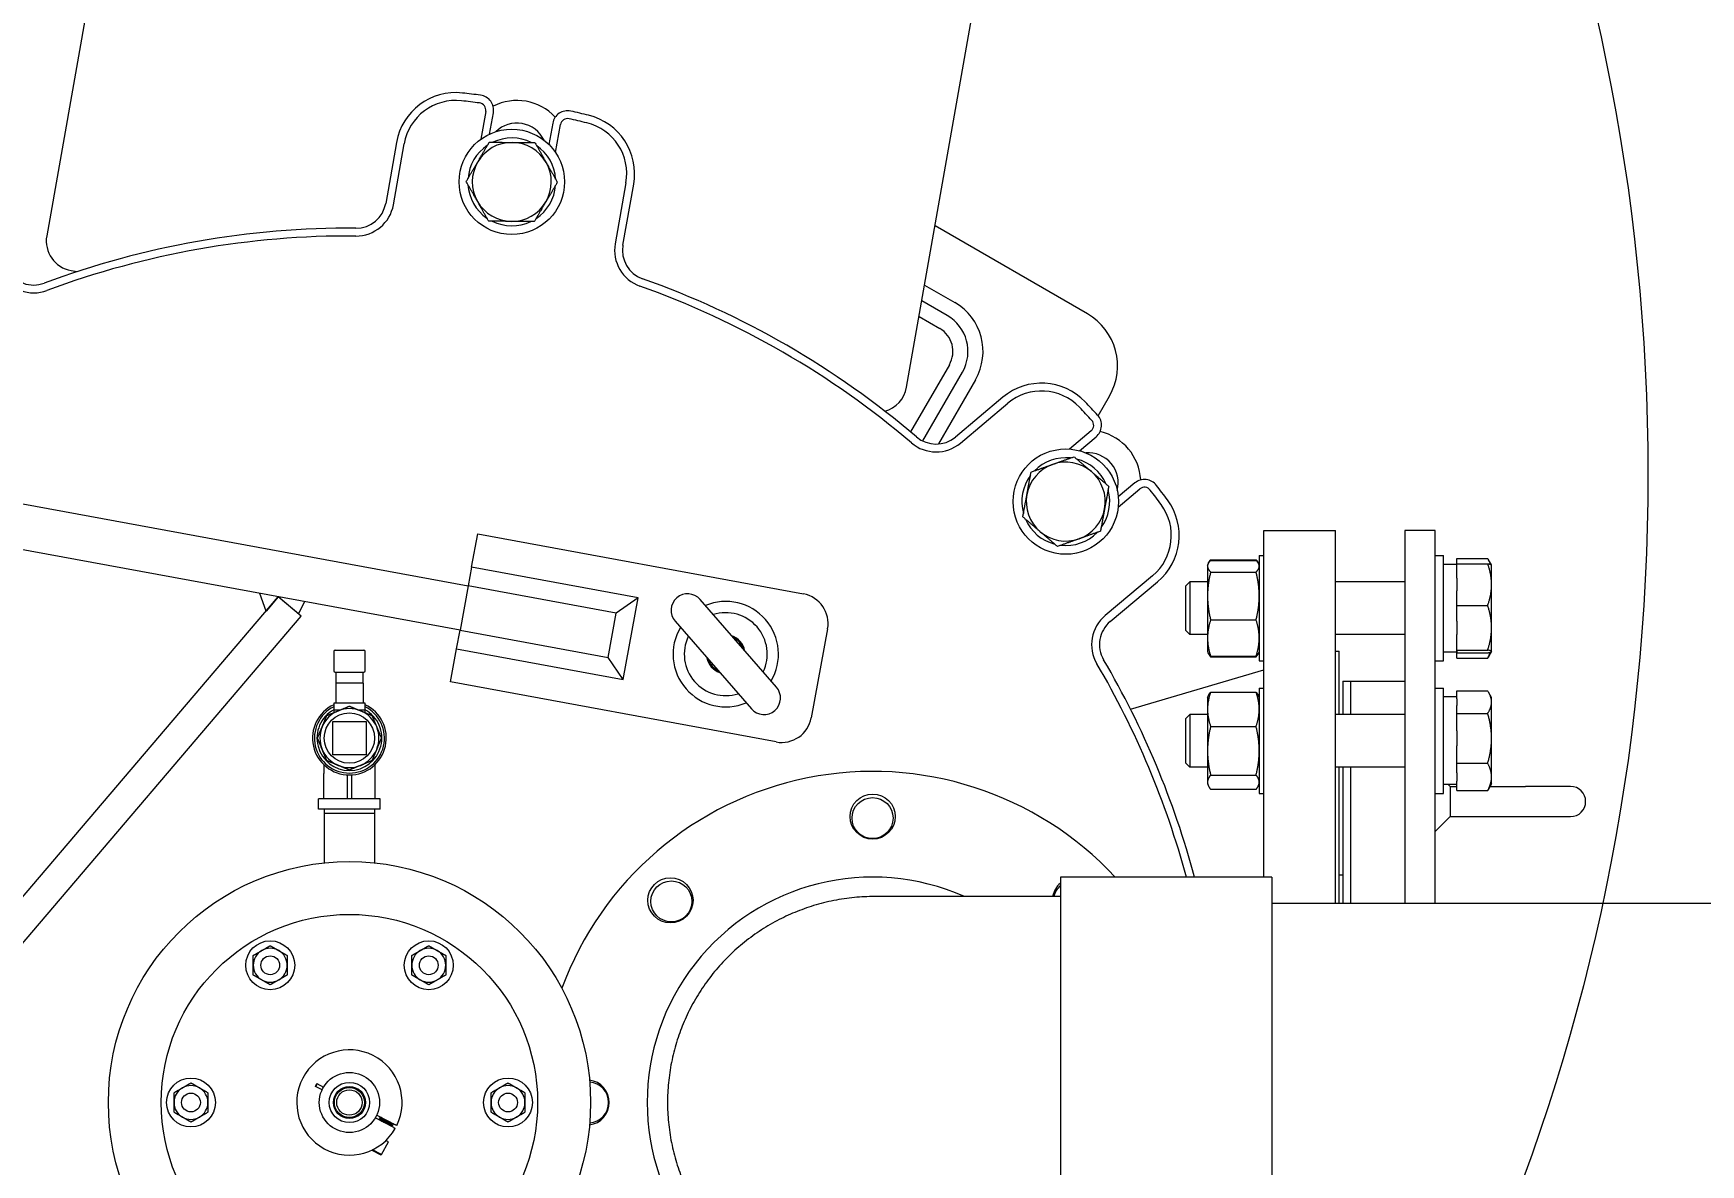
# Model space of a CAD drawing. Header units: inches. Extents: x 14 to 368, y 5 to 236.
# Drawn here: x 69.73 to 97.42, y 185.12 to 203.92 of the extents above; entities that cross this region are included whole.
import ezdxf

# ---------------------------------------------------------------- set-up
doc = ezdxf.new("R2010")
doc.units = ezdxf.units.IN
doc.header["$LTSCALE"] = 11
doc.header["$MEASUREMENT"] = 0
doc.layers.add('Dimension (ANSI)', color=7, linetype='Continuous', lineweight=25)
doc.layers.add('Visible', color=7, linetype='Continuous', lineweight=18)
doc.styles.add('MEMCOR Medium', font='arial.ttf')
doc.dimstyles.new('Default (ANSI)', dxfattribs={"dimscale": 11, "dimtxt": 0.15, "dimasz": 0.098425, "dimexe": 0.125, "dimexo": 0.0625, "dimgap": 0.031496, "dimtad": 0, "dimtih": 1, "dimtoh": 1, "dimdec": 4, "dimrnd": 1e-08, "dimzin": 3, "dimdsep": 46, "dimlunit": 5, "dimtxsty": 'MEMCOR Medium', "dimcen": 0.09, "dimdle": 0.393701, "dimclrd": 256, "dimclre": 256, "dimclrt": 256, "dimadec": 0, "dimazin": 1, "dimtfac": 0.8, "dimtofl": 0, "dimtmove": 0, "dimatfit": 3, "dimfxl": 1, "dimfrac": 1, "dimtolj": 1, "dimtzin": 4, "dimlwd": -1, "dimlwe": -1, "dimarcsym": 0})

# ---------------------------------------------------------------- blocks, each defined once
blk = doc.blocks.new('*D26')
at = {"layer": 'Defpoints', "color": 0, "transparency": 16777216}
for p in [(84.92, 222.192), (62.545, 196.593)]:
    blk.add_point(p, dxfattribs=at)
at = {"layer": 'Dimension (ANSI)', "transparency": 16777216}
for p, q in [((91.865, 230.138), (85.633, 223.008)), ((93.32, 230.138), (91.865, 230.138))]:
    blk.add_line(p, q, dxfattribs=at)
blk.add_solid([(85.497, 223.126), (85.769, 222.889), (84.92, 222.192)], dxfattribs=at)
at = {"layer": 'Dimension (ANSI)', "transparency": 16777216, "insert": (93.667, 233.799), "char_height": 1.65, "attachment_point": 1, "style": 'MEMCOR Medium'}
blk.add_mtext('\\A1; \\fArial|b0|i0;\\H1.6500;R34 in\\P[R863.6 mm]{\\P\\fArial|b0|i0;\\H1.6500;RADIAL CLEARANCE REQUIRED}', dxfattribs=at)

msp = doc.modelspace()

# ---------------------------------------------------------------- linework, layer by layer
at = {"layer": 'Visible'}
for p, q in [((71.083282, 206.956344), (69.954568, 200.555094)), ((84.234281, 198.037195), (85.362994, 204.438445)), ((77.24494, 202.620275), (77.163179, 202.156581)), ((77.310451, 202.243166), (77.372965, 202.597701)), ((78.357773, 202.424053), (78.295259, 202.069518)), ((78.404037, 201.937785), (78.485798, 202.401478)), ((75.762982, 202.105188), (75.584486, 201.092885)), ((75.712511, 201.070311), (75.891007, 202.082613)), ((79.574188, 201.433169), (79.395692, 200.420866)), ((79.523717, 200.398292), (79.702213, 201.410595)), ((87.236955, 199.257348), (84.706984, 200.718027)), ((70.360148, 199.975866), (70.459586, 199.958332)), ((84.533741, 199.735517), (85.033989, 199.446699)), ((84.908989, 199.230192), (84.487543, 199.473515)), ((84.441345, 199.211512), (84.783989, 199.013686)), ((84.94504, 198.412635), (84.300589, 197.296413)), ((84.502049, 197.145351), (85.161547, 198.287635)), ((85.378053, 198.162635), (84.761603, 197.094912)), ((85.832637, 197.871193), (85.045205, 197.21046)), ((85.128767, 197.110874), (85.916199, 197.771607)), ((87.414353, 197.564609), (87.60298, 197.891322)), ((87.298974, 197.313189), (86.938285, 197.010534)), ((87.106758, 196.982197), (87.382537, 197.213603)), ((64.669813, 197.000783), (76.954317, 194.739127)), ((87.748197, 196.045318), (88.108887, 196.347973)), ((88.025324, 196.447559), (87.749545, 196.216153)), ((76.818519, 194.001523), (64.731655, 196.226793)), ((77.010899, 195.046462), (77.112747, 195.599664)), ((77.112747, 195.599664), (82.52184, 194.603816)), ((90.166408, 189.899616), (90.166408, 195.655116)), ((90.166408, 195.655116), (91.356408, 195.655116)), ((91.356408, 189.467616), (91.356408, 195.655116)), ((92.511408, 195.655116), (92.511408, 189.467616)), ((93.011408, 195.655116), (92.511408, 195.655116)), ((93.011408, 189.467616), (93.011408, 195.655116)), ((90.090783, 195.240486), (90.090783, 193.490486)), ((90.090783, 195.240486), (90.166408, 195.240486)), ((93.011408, 195.240486), (93.152033, 195.240486)), ((93.152033, 193.490486), (93.152033, 195.240486)), ((77.010899, 195.046462), (76.954317, 194.739127)), ((79.776913, 194.537221), (77.010899, 195.046462)), ((89.231783, 195.084486), (89.241241, 195.104769)), ((89.231783, 195.084486), (89.231783, 195.06476)), ((89.231783, 195.06476), (89.231783, 194.570268)), ((89.241241, 195.104769), (89.246269, 195.115552)), ((89.28365, 195.172938), (90.038915, 195.172938)), ((89.28365, 195.16133), (90.038915, 195.16133)), ((89.28365, 194.96819), (90.038915, 194.96819)), ((90.081325, 195.104769), (90.076296, 195.115552)), ((90.090783, 195.084486), (90.081325, 195.104769)), ((93.371033, 195.094986), (93.152033, 195.094986)), ((93.371033, 195.106386), (93.371033, 195.19412)), ((93.371033, 195.19412), (93.884961, 195.19412)), ((93.371033, 194.863605), (93.371033, 195.106386)), ((93.371033, 195.106386), (93.884961, 195.106386)), ((93.948503, 195.08537), (93.899286, 195.170616)), ((93.949158, 195.084236), (93.948503, 195.08537)), ((93.949158, 194.759217), (93.949158, 195.084236)), ((76.954317, 194.739127), (76.818519, 194.001523)), ((79.412995, 194.286468), (76.954317, 194.739127)), ((88.320225, 194.906601), (87.532793, 194.245868)), ((87.616355, 194.146282), (88.403787, 194.807016)), ((88.871033, 194.736836), (88.937186, 194.802986)), ((88.871033, 193.994136), (88.871033, 194.736836)), ((88.937186, 194.802986), (88.937186, 193.927986)), ((89.231783, 194.802986), (88.937186, 194.802986)), ((92.511408, 194.802986), (91.356408, 194.802986)), ((93.371033, 194.863605), (93.371033, 194.65483)), ((93.371033, 194.412049), (93.371033, 194.65483)), ((93.949158, 194.041599), (93.949158, 194.759217)), ((66.341639, 185.803713), (73.799863, 194.557278)), ((73.597194, 194.319409), (73.492528, 194.61386)), ((73.799863, 194.557278), (73.597194, 194.319409)), ((74.180453, 194.233007), (73.799863, 194.557278)), ((74.13626, 194.27066), (73.799863, 194.557278)), ((74.2345, 194.477258), (74.13626, 194.27066)), ((79.776913, 194.537221), (79.412995, 194.286468)), ((79.52795, 193.184948), (79.776913, 194.537221)), ((82.072459, 193.056841), (80.805642, 194.51174)), ((89.231783, 194.570268), (89.231783, 193.870994)), ((93.371033, 194.152987), (93.371033, 194.412049)), ((93.371033, 194.412049), (93.884961, 194.412049)), ((66.722228, 185.479442), (74.180453, 194.233007)), ((79.277198, 193.548865), (79.412995, 194.286468)), ((80.389956, 194.149792), (81.656773, 192.694893)), ((89.28365, 194.172346), (90.038915, 194.172346)), ((93.371033, 194.152987), (93.371033, 193.930212)), ((76.761937, 193.694189), (76.818519, 194.001523)), ((76.818519, 194.001523), (79.277198, 193.548865)), ((82.923044, 194.021548), (82.651449, 192.546341)), ((88.871033, 193.994136), (88.937186, 193.927986)), ((89.231783, 193.927986), (88.937186, 193.927986)), ((89.231783, 193.870994), (89.231783, 193.646486)), ((92.511408, 193.927986), (91.356408, 193.927986)), ((93.371033, 193.67115), (93.371033, 193.930212)), ((93.949158, 193.647868), (93.949158, 194.041599)), ((74.721278, 193.647129), (74.721278, 193.565246)), ((74.721278, 193.565246), (74.721278, 193.324957)), ((74.742158, 193.668009), (75.220658, 193.668009)), ((75.241538, 193.565246), (75.241538, 193.647129)), ((75.241538, 193.324957), (75.241538, 193.565246)), ((76.660089, 193.140986), (76.761937, 193.694189)), ((76.761937, 193.694189), (79.52795, 193.184948)), ((79.52795, 193.184948), (79.277198, 193.548865)), ((89.231783, 193.646486), (89.241241, 193.626203)), ((89.241241, 193.626203), (89.246269, 193.61542)), ((89.28365, 193.569642), (90.038915, 193.569642)), ((89.28365, 193.558034), (90.038915, 193.558034)), ((90.081325, 193.626203), (90.076296, 193.61542)), ((90.090783, 193.646486), (90.081325, 193.626203)), ((91.356408, 193.655116), (91.418908, 193.655116)), ((91.418908, 192.603024), (91.418908, 193.655116)), ((93.371033, 193.635986), (93.152033, 193.635986)), ((93.371033, 193.654868), (93.371033, 193.67115)), ((93.371033, 193.67115), (93.884961, 193.67115)), ((93.371033, 193.654868), (93.371033, 193.635986)), ((93.371033, 193.624586), (93.371033, 193.635986)), ((93.371033, 193.624586), (93.884961, 193.624586)), ((93.371033, 193.536852), (93.371033, 193.624586)), ((93.948503, 193.645602), (93.899286, 193.560356)), ((93.949158, 193.646736), (93.948503, 193.645602)), ((93.949158, 193.646736), (93.949158, 193.647868)), ((74.742158, 193.304077), (75.220658, 193.304077)), ((74.755208, 193.304077), (74.755208, 193.123385)), ((75.207608, 193.123385), (75.207608, 193.304077)), ((87.953668, 192.689341), (90.166408, 193.345116)), ((90.090783, 193.490486), (90.166408, 193.490486)), ((93.011408, 193.490486), (93.152033, 193.490486)), ((93.371033, 193.536852), (93.884961, 193.536852)), ((75.207608, 193.123385), (74.755208, 193.123385)), ((74.755208, 193.123385), (74.755208, 192.79085)), ((75.207608, 193.123385), (75.207608, 192.79085)), ((82.069182, 192.145137), (76.660089, 193.140986)), ((90.090783, 193.040524), (90.090783, 191.290524)), ((90.090783, 193.040524), (90.166408, 193.040524)), ((91.481408, 193.155116), (91.481408, 192.603024)), ((91.481408, 193.155116), (91.611408, 193.155116)), ((91.611408, 192.603024), (91.611408, 193.155116)), ((91.611408, 192.603024), (91.611408, 193.155116)), ((91.611408, 193.155116), (92.511408, 193.155116)), ((93.011408, 193.040524), (93.152033, 193.040524)), ((93.152033, 191.290524), (93.152033, 193.040524)), ((93.371033, 192.863388), (93.371033, 192.994158)), ((93.371033, 192.994158), (93.884961, 192.994158)), ((75.241538, 192.79085), (74.721278, 192.79085)), ((74.721278, 192.79085), (74.721278, 192.674475)), ((75.241538, 192.674475), (75.241538, 192.79085)), ((89.231783, 192.884524), (89.246269, 192.91559)), ((89.231783, 192.884524), (89.231783, 192.687481)), ((89.28365, 192.972976), (90.038915, 192.972976)), ((90.090783, 192.884524), (90.076296, 192.91559)), ((93.371033, 192.895024), (93.152033, 192.895024)), ((93.371033, 192.863388), (93.371033, 192.750935)), ((93.371033, 192.620166), (93.371033, 192.750935)), ((93.949158, 192.884274), (93.899286, 192.970654)), ((93.949158, 192.807162), (93.949158, 192.884274)), ((93.949158, 192.205849), (93.949158, 192.807162)), ((74.705817, 191.933384), (74.705817, 192.484565)), ((74.705817, 192.484565), (75.256998, 192.484565)), ((74.824792, 192.674475), (74.721278, 192.674475)), ((74.721278, 192.674475), (74.721278, 192.631598)), ((75.241538, 192.674475), (75.138023, 192.674475)), ((75.241538, 192.631598), (75.241538, 192.674475)), ((75.256998, 192.484565), (75.256998, 191.933384)), ((88.871033, 192.536874), (88.937186, 192.603024)), ((88.871033, 191.794174), (88.871033, 192.536874)), ((88.937186, 192.603024), (88.937186, 191.728024)), ((89.231783, 192.603024), (88.937186, 192.603024)), ((89.231783, 192.687481), (89.231783, 191.99826)), ((92.511408, 192.603024), (91.356408, 192.603024)), ((93.371033, 192.330427), (93.371033, 192.620166)), ((93.371033, 192.620166), (93.884961, 192.620166)), ((89.28365, 192.401986), (90.038915, 192.401986)), ((93.371033, 192.330427), (93.371033, 192.081271)), ((93.949158, 191.564211), (93.949158, 192.205849)), ((75.256998, 191.933384), (74.705817, 191.933384)), ((89.231783, 191.99826), (89.231783, 191.476303)), ((93.371033, 191.791532), (93.371033, 192.081271)), ((74.554242, 191.770015), (74.554242, 191.618424)), ((74.554242, 191.198739), (74.554242, 191.618424)), ((75.408573, 191.618424), (75.408573, 191.770015)), ((75.408573, 191.198739), (75.408573, 191.618424)), ((88.871033, 191.794174), (88.937186, 191.728024)), ((89.231783, 191.728024), (88.937186, 191.728024)), ((92.511408, 191.728024), (91.356408, 191.728024)), ((91.418908, 189.467616), (91.418908, 191.728024)), ((91.481408, 191.728024), (91.481408, 189.467616)), ((91.611408, 189.467616), (91.611408, 191.728024)), ((91.611408, 189.467616), (91.611408, 191.728024)), ((93.371033, 191.632563), (93.371033, 191.791532)), ((93.371033, 191.791532), (93.884961, 191.791532)), ((93.371033, 191.632563), (93.371033, 191.49586)), ((74.942037, 191.597741), (74.942037, 191.197224)), ((75.020778, 191.197224), (75.020778, 191.597741)), ((89.231783, 191.476303), (89.231783, 191.446524)), ((89.231783, 191.446524), (89.246269, 191.415458)), ((89.28365, 191.594534), (90.038915, 191.594534)), ((89.28365, 191.358072), (90.038915, 191.358072)), ((90.090783, 191.446524), (90.076296, 191.415458)), ((93.371033, 191.436024), (93.152033, 191.436024)), ((93.261408, 191.405116), (93.2305, 191.436024)), ((93.261408, 191.405116), (93.371033, 191.405116)), ((93.261408, 191.405116), (93.261408, 191.155116)), ((93.371033, 191.33689), (93.371033, 191.49586)), ((93.371033, 191.33689), (93.884961, 191.33689)), ((93.949158, 191.446774), (93.899286, 191.360395)), ((93.925107, 191.405116), (94.511408, 191.405116)), ((93.949158, 191.446774), (93.949158, 191.564211)), ((95.261408, 191.405116), (94.511408, 191.405116)), ((74.942037, 191.198739), (74.468809, 191.198739)), ((74.468809, 191.027872), (74.468809, 191.198739)), ((75.494006, 191.198739), (75.020778, 191.198739)), ((75.494006, 191.027872), (75.494006, 191.198739)), ((90.090783, 191.290524), (90.166408, 191.290524)), ((93.011408, 191.290524), (93.152033, 191.290524)), ((93.261408, 191.155116), (93.261408, 190.905116)), ((75.494006, 191.027872), (74.468809, 191.027872)), ((74.564884, 191.027872), (74.562756, 190.959762)), ((74.562756, 190.959762), (75.400059, 190.959762)), ((74.562756, 190.959762), (74.562756, 190.136745)), ((75.397931, 191.027872), (75.400059, 190.959762)), ((75.400059, 190.959762), (75.400059, 190.137041)), ((93.261408, 190.905116), (93.011408, 190.655116)), ((93.261408, 190.905116), (94.511408, 190.905116)), ((94.511408, 190.905116), (95.261408, 190.905116)), ((86.789408, 189.899616), (86.789408, 182.410616)), ((90.301408, 189.899616), (86.789408, 189.899616)), ((90.301408, 189.899616), (90.301408, 182.410616)), ((91.418908, 189.936366), (91.481408, 189.936366)), ((86.789408, 189.575616), (83.697791, 189.575616)), ((90.301408, 189.467616), (116.295908, 189.467616)), ((74.415737, 186.422195), (74.440124, 186.468687)), ((74.527043, 186.36381), (74.415737, 186.422195)), ((74.440124, 186.468687), (74.55143, 186.410302)), ((75.721583, 185.737217), (75.411385, 185.899931)), ((75.435772, 185.946423), (75.745971, 185.783709)), ((75.481859, 185.898252), (75.483933, 185.902206)), ((75.494225, 185.871889), (75.496181, 185.875616)), ((75.510815, 185.903516), (75.512273, 185.906295)), ((75.682708, 185.792898), (75.684663, 185.796625)), ((75.711545, 185.797936), (75.713121, 185.800941)), ((75.627952, 185.504025), (75.588321, 185.524814)), ((75.694955, 185.766309), (75.697029, 185.770262)), ((75.721583, 185.737217), (75.743733, 185.725599)), ((75.76812, 185.772091), (75.745971, 185.783709)), ((75.356017, 185.364362), (75.502966, 185.28728)), ((75.516467, 185.29149), (75.36723, 185.369772)), ((75.502966, 185.28728), (75.516467, 185.29149)), ((75.516467, 185.29149), (75.627952, 185.504025))]:
    msp.add_line(p, q, dxfattribs=at)
for centre, radius in [((62.544781, 196.592782), 34), ((77.678164, 201.449181), 0.875), ((86.878078, 196.137608), 0.875), ((74.981408, 192.208975), 0.418652), ((83.671408, 190.905116), 0.375), ((83.668908, 190.879516), 0.34045), ((74.982816, 186.155116), 4.003725), ((80.31265, 189.513874), 0.375), ((80.328208, 189.495816), 0.34045), ((74.981408, 186.155116), 3.125), ((73.666566, 188.434928), 0.406), ((76.299066, 188.434928), 0.406), ((73.666566, 188.434928), 0.15625), ((76.299066, 188.434928), 0.15625), ((74.981408, 186.155116), 0.5), ((72.350316, 186.155116), 0.406), ((74.981408, 186.155116), 0.335), ((74.981408, 186.155116), 0.265625), ((74.981408, 186.155116), 0.25), ((74.981408, 186.155116), 0.210937), ((77.615316, 186.155116), 0.406), ((72.350316, 186.155116), 0.15625), ((77.615316, 186.155116), 0.15625)]:
    msp.add_circle(centre, radius, dxfattribs=at)
for centre, radius, start, end in [((76.74779, 201.931539), 1, 83.6115741, 170), ((76.74779, 201.931539), 0.87, 83.6115741, 170), ((74.981408, 186.155116), 16.745, 82.5856496, 83.6115741), ((74.981408, 186.155116), 16.875, 82.5856496, 83.6115741), ((77.126764, 202.641113), 0.12, 350, 82.5856496), ((77.126764, 202.641113), 0.25, 350, 82.5856496), ((77.762301, 201.926346), 0.875, 43.2028105, 116.7971895), ((77.762301, 201.926346), 0.5, 25.4263999, 134.5736001), ((78.603975, 202.38064), 0.25, 77.4143504, 170), ((78.603975, 202.38064), 0.12, 77.4143504, 170), ((74.981408, 186.155116), 16.745, 76.3884259, 77.4143504), ((74.981408, 186.155116), 16.875, 76.3884259, 77.4143504), ((78.717405, 201.584243), 0.87, 350, 76.3884259), ((78.717405, 201.584243), 1, 350, 76.3884259), ((77.678164, 201.449181), 0.7295, 63.6274338, 115.5091511), ((77.678164, 201.449181), 0.7295, 123.6274338, 175.5091511), ((77.678164, 201.449181), 0.656, 89.5682924, 149.5682924), ((77.678164, 201.449181), 0.656, 29.5682924, 89.5682924), ((77.678164, 201.449181), 0.7295, 3.6274338, 55.5091511), ((77.678164, 201.449181), 0.656, 149.5682924, 209.5682924), ((77.678164, 201.449181), 0.656, 329.5682924, 29.5682924), ((77.678164, 201.449181), 0.7295, 183.6274338, 235.5091511), ((77.678164, 201.449181), 0.7295, 303.6274338, 355.5091511), ((75.092082, 201.179709), 0.63, 269.5779542, 350), ((75.092082, 201.179709), 0.5, 269.5779542, 350), ((77.678164, 201.449181), 0.656, 209.5682924, 269.5682924), ((77.678164, 201.449181), 0.656, 269.5682924, 329.5682924), ((77.678164, 201.449181), 0.7295, 243.6274338, 295.5091511), ((74.981408, 186.155116), 14.525, 89.5779542, 110.4220458), ((70.446972, 200.46827), 0.5, 170, 260), ((74.981408, 186.155116), 14.395, 89.5779542, 110.4220458), ((80.016121, 200.311468), 0.63, 170, 250.4220458), ((80.016121, 200.311468), 0.5, 170, 250.4220458), ((69.738694, 200.235762), 0.63, 210, 290.4220458), ((69.738694, 200.235762), 0.5, 210, 290.4220458), ((74.981408, 186.155116), 14.395, 49.5779542, 70.4220458), ((74.981408, 186.155116), 14.525, 49.5779542, 70.4220458), ((84.563989, 198.632635), 0.94, 330, 60), ((84.563989, 198.632635), 0.69, 330, 60), ((86.736955, 198.391322), 1, 330, 60), ((84.563989, 198.632635), 0.44, 330, 60), ((83.741877, 198.124019), 0.5, 285.0934555, 350), ((86.475424, 197.105149), 1, 43.6115741, 130), ((86.475424, 197.105149), 0.87, 43.6115741, 130), ((74.981408, 186.155116), 16.745, 42.5856496, 43.6115741), ((74.981408, 186.155116), 16.875, 42.5856496, 43.6115741), ((87.22184, 197.405114), 0.12, 310, 42.5856496), ((87.22184, 197.405114), 0.25, 310, 42.5856496), ((84.723811, 197.593482), 0.5, 229.5779542, 310), ((87.249247, 196.449056), 0.875, 3.2028105, 76.7971895), ((84.723811, 197.593482), 0.63, 229.5779542, 310), ((86.878078, 196.137608), 0.7295, 83.6274338, 135.5091511), ((87.249247, 196.449056), 0.5, 345.4263999, 94.5736001), ((86.878078, 196.137608), 0.656, 109.5682924, 169.5682924), ((86.878078, 196.137608), 0.656, 49.5682924, 109.5682924), ((86.878078, 196.137608), 0.7295, 23.6274338, 75.5091511), ((86.878078, 196.137608), 0.656, 349.5682924, 49.5682924), ((86.878078, 196.137608), 0.7295, 143.6274338, 195.5091511), ((86.878078, 196.137608), 0.7295, 323.6274338, 15.5091511), ((88.186021, 196.256047), 0.25, 37.4143504, 130), ((88.186021, 196.256047), 0.12, 37.4143504, 130), ((74.981408, 186.155116), 16.745, 36.3884259, 37.4143504), ((74.981408, 186.155116), 16.875, 36.3884259, 37.4143504), ((86.878078, 196.137608), 0.656, 169.5682924, 229.5682924), ((87.760999, 195.57306), 0.87, 310, 36.3884259), ((87.760999, 195.57306), 1, 310, 36.3884259), ((86.878078, 196.137608), 0.7295, 203.6274338, 255.5091511), ((86.878078, 196.137608), 0.656, 289.5682924, 349.5682924), ((86.878078, 196.137608), 0.656, 229.5682924, 289.5682924), ((86.878078, 196.137608), 0.7295, 263.6274338, 315.5091511), ((80.597799, 194.330766), 0.275591, 41.0468905, 221.0468905), ((81.231208, 193.603316), 0.875, 329.4053276, 112.6884534), ((82.431308, 194.11208), 0.5, 349.5682924, 79.5682924), ((81.231208, 193.603316), 0.688976, 334.625069, 107.468712), ((87.937749, 193.76326), 0.63, 130, 210.4220458), ((87.937749, 193.76326), 0.5, 130, 210.4220458), ((81.231208, 193.603316), 0.875, 149.4053276, 292.6884534), ((81.231208, 193.603316), 0.688976, 154.625069, 287.468712), ((81.231208, 193.603316), 0.319466, 10.6635971, 71.4301839), ((81.231208, 193.603316), 0.3125, 12.918062, 69.175719), ((81.231208, 193.603316), 0.3, 17.7742523, 64.3195287), ((74.742158, 193.647129), 0.02088, 90, 180), ((75.220658, 193.647129), 0.02088, 0, 90), ((74.742158, 193.324957), 0.02088, 180, 270), ((75.220658, 193.324957), 0.02088, 270, 0), ((81.231208, 193.603316), 0.319466, 190.6635971, 251.4301839), ((81.231208, 193.603316), 0.3125, 192.918062, 249.175719), ((81.231208, 193.603316), 0.3, 197.7742523, 244.3195287), ((74.981408, 186.155116), 14.395, 15.0774819, 30.4220458), ((74.981408, 186.155116), 14.525, 14.9393782, 30.4220458), ((81.864616, 192.875867), 0.275591, 221.0468905, 41.0468905), ((74.981408, 192.208975), 0.6125, 115.131805, 64.868195), ((74.981408, 192.208975), 0.581875, 116.5548781, 63.4451219), ((74.981408, 192.208975), 0.538234, 118.9013143, 61.0986857), ((74.981408, 192.208975), 0.49, 112.5, 157.5), ((74.981408, 192.208975), 0.49, 67.5, 112.5), ((74.981408, 192.208975), 0.49, 22.5, 67.5), ((82.159713, 192.636873), 0.5, 259.5682924, 349.5682924), ((74.981408, 192.208975), 0.49, 157.5, 202.5), ((74.981408, 192.208975), 0.49, 337.5, 22.5), ((74.981408, 192.208975), 0.49, 202.5, 247.5), ((74.981408, 192.208975), 0.49, 292.5, 337.5), ((74.981408, 192.208975), 0.49, 247.5, 292.5), ((83.671408, 186.155116), 5.5, 42.9076118, 159.8274482), ((95.261408, 191.155116), 0.25, 270, 90), ((74.981408, 190.68614), 0.512598, 85.5950645, 94.4049355), ((83.671408, 186.155116), 3.7445, 65.9898084, 294.0101916), ((87.030165, 189.513874), 0.375, 129.9425536, 170.5232459), ((87.009608, 189.495816), 0.34045, 130.3000926, 166.4439987), ((73.666566, 188.434928), 0.2815, 120, 180), ((73.666566, 188.434928), 0.2815, 60, 120), ((73.666566, 188.434928), 0.2815, 0, 60), ((76.299066, 188.434928), 0.2815, 120, 180), ((76.299066, 188.434928), 0.2815, 60, 120), ((76.299066, 188.434928), 0.2815, 0, 60), ((73.666566, 188.434928), 0.2815, 180, 240), ((73.666566, 188.434928), 0.2815, 300, 0), ((76.299066, 188.434928), 0.2815, 180, 240), ((76.299066, 188.434928), 0.2815, 300, 0), ((73.666566, 188.434928), 0.2815, 240, 300), ((76.299066, 188.434928), 0.2815, 240, 300), ((74.981408, 186.155116), 0.875, 334.0400171, 330.6017545), ((72.350316, 186.155116), 0.2815, 120, 180), ((72.350316, 186.155116), 0.2815, 60, 120), ((72.350316, 186.155116), 0.2815, 0, 60), ((74.981408, 186.155116), 0.6225, 149.9040821, 154.7376895), ((74.981408, 186.155116), 0.6175, 149.8845011, 154.7572705), ((77.615316, 186.155116), 0.2815, 120, 180), ((77.615316, 186.155116), 0.2815, 60, 120), ((77.615316, 186.155116), 0.2815, 0, 60), ((78.921408, 186.155116), 0.375, 277.3263105, 82.6736895), ((78.944508, 186.155116), 0.34045, 274.6547982, 85.3452018), ((72.350316, 186.155116), 0.2815, 180, 240), ((72.350316, 186.155116), 0.2815, 300, 0), ((77.615316, 186.155116), 0.2815, 180, 240), ((77.615316, 186.155116), 0.2815, 300, 0), ((72.350316, 186.155116), 0.2815, 240, 300), ((77.615316, 186.155116), 0.2815, 240, 300)]:
    msp.add_arc(centre, radius, start, end, dxfattribs=at)
for points, weights in [([(77.112539, 201.781452), (77.20157, 201.933011), (77.304375, 202.108016)], [1, 1.0379548493, 1]), ([(77.304375, 202.108016), (77.507337, 202.106487), (77.683106, 202.105162)], [1, 1.0379548493, 1]), ([(77.683106, 202.105162), (77.858876, 202.103838), (78.061838, 202.102309)], [1, 1.0379548493, 1]), ([(78.061838, 202.102309), (78.161994, 201.925774), (78.248732, 201.772891)], [1, 1.0379548493, 1]), ([(76.920702, 201.454888), (77.023507, 201.629893), (77.112539, 201.781452)], [1, 1.0379548493, 1]), ([(78.248732, 201.772891), (78.33547, 201.620008), (78.435626, 201.443474)], [1, 1.0379548493, 1]), ([(77.107596, 201.125471), (77.020858, 201.278354), (76.920702, 201.454888)], [1, 1.0379548493, 1]), ([(78.435626, 201.443474), (78.332821, 201.268468), (78.243789, 201.11691)], [1, 1.0379548493, 1]), ([(77.29449, 200.796053), (77.194334, 200.972588), (77.107596, 201.125471)], [1, 1.0379548493, 1]), ([(78.243789, 201.11691), (78.154757, 200.965351), (78.051952, 200.790346)], [1, 1.0379548493, 1]), ([(77.673221, 200.7932), (77.497451, 200.794524), (77.29449, 200.796053)], [1, 1.0379548493, 1]), ([(78.051952, 200.790346), (77.848991, 200.791875), (77.673221, 200.7932)], [1, 1.0379548493, 1]), ([(86.658364, 196.755719), (86.823986, 196.814592), (87.01523, 196.882571)], [1, 1.0379548493, 1]), ([(87.01523, 196.882571), (87.169725, 196.750939), (87.303521, 196.636942)], [1, 1.0379548493, 1]), ([(86.232921, 196.256386), (86.264747, 196.429255), (86.301497, 196.628867)], [1, 1.0379548493, 1]), ([(86.301497, 196.628867), (86.492741, 196.696847), (86.658364, 196.755719)], [1, 1.0379548493, 1]), ([(87.303521, 196.636942), (87.437317, 196.522945), (87.591811, 196.391312)], [1, 1.0379548493, 1]), ([(87.591811, 196.391312), (87.555061, 196.1917), (87.523235, 196.01883)], [1, 1.0379548493, 1]), ([(86.164344, 195.883904), (86.201094, 196.083516), (86.232921, 196.256386)], [1, 1.0379548493, 1]), ([(86.452635, 195.638274), (86.318839, 195.752271), (86.164344, 195.883904)], [1, 1.0379548493, 1]), ([(87.523235, 196.01883), (87.491409, 195.845961), (87.454659, 195.646349)], [1, 1.0379548493, 1]), ([(86.740925, 195.392645), (86.586431, 195.524277), (86.452635, 195.638274)], [1, 1.0379548493, 1]), ([(87.097792, 195.519497), (86.93217, 195.460624), (86.740925, 195.392645)], [1, 1.0379548493, 1]), ([(87.454659, 195.646349), (87.263414, 195.578369), (87.097792, 195.519497)], [1, 1.0379548493, 1]), ([(89.28365, 195.16133), (89.231783, 195.109578), (89.231783, 195.06476)], [1, 1.0379548493, 1]), ([(89.231783, 195.06476), (89.231783, 195.019942), (89.28365, 194.96819)], [1, 1.0379548493, 1]), ([(89.28365, 194.96819), (89.231783, 194.754944), (89.231783, 194.570268)], [1, 1.0379548493, 1]), ([(89.246269, 195.115552), (89.25897, 195.142789), (89.28365, 195.172938)], [1.01889247474, 1.01770772765, 1]), ([(89.28365, 195.172938), (89.280654, 195.164101), (89.277842, 195.155396)], [1, 1.00211661618, 1.00399715902]), ([(90.044723, 195.155396), (90.041911, 195.164101), (90.038915, 195.172938)], [1.00399715902, 1.00211661618, 1]), ([(90.038915, 195.172938), (90.063595, 195.142789), (90.076296, 195.115552)], [1, 1.01770772765, 1.01889247474]), ([(90.090783, 195.06476), (90.090783, 195.109578), (90.038915, 195.16133)], [1, 1.0379548493, 1]), ([(90.038915, 194.96819), (90.090783, 195.019942), (90.090783, 195.06476)], [1, 1.0379548493, 1]), ([(90.090783, 194.570268), (90.090783, 194.754944), (90.038915, 194.96819)], [1, 1.0379548493, 1]), ([(93.934519, 195.093909), (93.91881, 195.141282), (93.884961, 195.19412)], [1.02385469408, 1.02721658286, 1.01001874936]), ([(93.949158, 194.759217), (93.949158, 194.920339), (93.884961, 195.106386)], [1, 1.04314139574, 1.01001874936]), ([(93.884961, 195.106386), (93.942867, 195.095132), (93.948503, 195.08537)], [1.01001874936, 1.03980003361, 1.00792797811]), ([(93.884961, 194.412049), (93.949158, 194.598096), (93.949158, 194.759217)], [1.01001874936, 1.04314139574, 1]), ([(89.231783, 194.570268), (89.231783, 194.385592), (89.28365, 194.172346)], [1, 1.0379548493, 1]), ([(90.038915, 194.172346), (90.090783, 194.385592), (90.090783, 194.570268)], [1, 1.0379548493, 1]), ([(93.949158, 194.041599), (93.949158, 194.213526), (93.884961, 194.412049)], [1, 1.04314139574, 1.01001874936]), ([(89.28365, 194.172346), (89.231783, 194.010852), (89.231783, 193.870994)], [1, 1.0379548493, 1]), ([(90.090783, 193.870994), (90.090783, 194.010852), (90.038915, 194.172346)], [1, 1.0379548493, 1]), ([(89.231783, 193.870994), (89.231783, 193.731137), (89.28365, 193.569642)], [1, 1.0379548493, 1]), ([(90.038915, 193.569642), (90.090783, 193.731137), (90.090783, 193.870994)], [1, 1.0379548493, 1]), ([(93.884961, 193.67115), (93.949158, 193.869673), (93.949158, 194.041599)], [1.01001874936, 1.04314139574, 1]), ([(89.28365, 193.569642), (89.253664, 193.599562), (89.241241, 193.626203)], [1, 1.02159705576, 1.01861581251]), ([(89.24361, 193.621394), (89.256302, 193.591442), (89.28365, 193.558034)], [1.01895290532, 1.01965956375, 1]), ([(90.081325, 193.626203), (90.068901, 193.599562), (90.038915, 193.569642)], [1.01861581251, 1.02159705576, 1]), ([(90.038915, 193.558034), (90.066263, 193.591442), (90.078955, 193.621394)], [1, 1.01965956375, 1.01895290532]), ([(93.949158, 193.647868), (93.949158, 193.658673), (93.884961, 193.67115)], [1, 1.04314139574, 1.01001874936]), ([(93.884961, 193.624586), (93.949158, 193.637063), (93.949158, 193.647868)], [1.01001874936, 1.04314139574, 1]), ([(93.884961, 193.536852), (93.911905, 193.587982), (93.927263, 193.634597)], [1.01001874936, 1.02366103793, 1.02436600927]), ([(93.899286, 193.560356), (93.892604, 193.548783), (93.884961, 193.536852)], [1.01666293934, 1.01385139222, 1.01001874936]), ([(93.949158, 192.807162), (93.949158, 192.893947), (93.884961, 192.994158)], [1, 1.04314139574, 1.01001874936]), ([(74.793893, 192.661676), (74.88394, 192.698975), (74.981408, 192.739347)], [1, 1.0562990584, 1.07162109099]), ([(74.981408, 192.739347), (75.078875, 192.698975), (75.168922, 192.661676)], [1.07162109099, 1.0562990584, 1]), ([(89.28365, 192.972976), (89.231783, 192.81998), (89.231783, 192.687481)], [1, 1.0379548493, 1]), ([(89.246269, 192.91559), (89.25897, 192.942827), (89.28365, 192.972976)], [1.01889247474, 1.01770772765, 1]), ([(90.090783, 192.687481), (90.090783, 192.81998), (90.038915, 192.972976)], [1, 1.0379548493, 1]), ([(90.038915, 192.972976), (90.063595, 192.942827), (90.076296, 192.91559)], [1, 1.01770772765, 1.01889247474]), ([(93.884961, 192.620166), (93.949158, 192.720377), (93.949158, 192.807162)], [1.01001874936, 1.04314139574, 1]), ([(74.528707, 192.39649), (74.566006, 192.486537), (74.606378, 192.584005)], [1, 1.0562990584, 1.07162109099]), ([(74.606378, 192.584005), (74.703845, 192.624377), (74.793893, 192.661676)], [1.07162109099, 1.0562990584, 1]), ([(75.168922, 192.661676), (75.25897, 192.624377), (75.356437, 192.584005)], [1, 1.0562990584, 1.07162109099]), ([(75.356437, 192.584005), (75.396809, 192.486537), (75.434109, 192.39649)], [1.07162109099, 1.0562990584, 1]), ([(89.231783, 192.687481), (89.231783, 192.554983), (89.28365, 192.401986)], [1, 1.0379548493, 1]), ([(90.038915, 192.401986), (90.090783, 192.554983), (90.090783, 192.687481)], [1, 1.0379548493, 1]), ([(93.949158, 192.205849), (93.949158, 192.398134), (93.884961, 192.620166)], [1, 1.04314139574, 1.01001874936]), ([(74.451035, 192.208975), (74.491408, 192.306442), (74.528707, 192.39649)], [1.07162109099, 1.0562990584, 1]), ([(74.528707, 192.02146), (74.491408, 192.111508), (74.451035, 192.208975)], [1, 1.0562990584, 1.07162109099]), ([(75.434109, 192.39649), (75.471408, 192.306442), (75.51178, 192.208975)], [1, 1.0562990584, 1.07162109099]), ([(75.51178, 192.208975), (75.471408, 192.111508), (75.434109, 192.02146)], [1.07162109099, 1.0562990584, 1]), ([(89.28365, 192.401986), (89.231783, 192.18563), (89.231783, 191.99826)], [1, 1.0379548493, 1]), ([(90.090783, 191.99826), (90.090783, 192.18563), (90.038915, 192.401986)], [1, 1.0379548493, 1]), ([(93.884961, 191.791532), (93.949158, 192.013564), (93.949158, 192.205849)], [1.01001874936, 1.04314139574, 1]), ([(74.606378, 191.833945), (74.566006, 191.931412), (74.528707, 192.02146)], [1.07162109099, 1.0562990584, 1]), ([(75.434109, 192.02146), (75.396809, 191.931412), (75.356437, 191.833945)], [1, 1.0562990584, 1.07162109099]), ([(89.231783, 191.99826), (89.231783, 191.810891), (89.28365, 191.594534)], [1, 1.0379548493, 1]), ([(90.038915, 191.594534), (90.090783, 191.810891), (90.090783, 191.99826)], [1, 1.0379548493, 1]), ([(74.793893, 191.756274), (74.703845, 191.793573), (74.606378, 191.833945)], [1, 1.0562990584, 1.07162109099]), ([(74.981408, 191.678603), (74.88394, 191.718975), (74.793893, 191.756274)], [1.07162109099, 1.0562990584, 1]), ([(75.168922, 191.756274), (75.078875, 191.718975), (74.981408, 191.678603)], [1, 1.0562990584, 1.07162109099]), ([(75.356437, 191.833945), (75.25897, 191.793573), (75.168922, 191.756274)], [1.07162109099, 1.0562990584, 1]), ([(93.949158, 191.564211), (93.949158, 191.669711), (93.884961, 191.791532)], [1, 1.04314139574, 1.01001874936]), ([(89.28365, 191.594534), (89.231783, 191.531175), (89.231783, 191.476303)], [1, 1.0379548493, 1]), ([(89.231783, 191.476303), (89.231783, 191.421432), (89.28365, 191.358072)], [1, 1.0379548493, 1]), ([(90.090783, 191.476303), (90.090783, 191.531175), (90.038915, 191.594534)], [1, 1.0379548493, 1]), ([(90.038915, 191.358072), (90.090783, 191.421432), (90.090783, 191.476303)], [1, 1.0379548493, 1]), ([(93.884961, 191.33689), (93.949158, 191.458711), (93.949158, 191.564211)], [1.01001874936, 1.04314139574, 1]), ([(93.899286, 191.360395), (93.892604, 191.348821), (93.884961, 191.33689)], [1.01666293934, 1.01385139222, 1.01001874936]), ([(73.385066, 188.597452), (73.460494, 188.641001), (73.525816, 188.678715)], [1, 1.0379548493, 1]), ([(73.385066, 188.434928), (73.385066, 188.510356), (73.385066, 188.597452)], [1, 1.0379548493, 1]), ([(73.525816, 188.678715), (73.591138, 188.716428), (73.666566, 188.759977)], [1, 1.0379548493, 1]), ([(73.666566, 188.759977), (73.741994, 188.716428), (73.807316, 188.678715)], [1, 1.0379548493, 1]), ([(73.807316, 188.678715), (73.872638, 188.641001), (73.948066, 188.597452)], [1, 1.0379548493, 1]), ([(73.948066, 188.597452), (73.948066, 188.510356), (73.948066, 188.434928)], [1, 1.0379548493, 1]), ([(76.017566, 188.597452), (76.092994, 188.641001), (76.158316, 188.678715)], [1, 1.0379548493, 1]), ([(76.017566, 188.434928), (76.017566, 188.510356), (76.017566, 188.597452)], [1, 1.0379548493, 1]), ([(76.158316, 188.678715), (76.223638, 188.716428), (76.299066, 188.759977)], [1, 1.0379548493, 1]), ([(76.299066, 188.759977), (76.374494, 188.716428), (76.439816, 188.678715)], [1, 1.0379548493, 1]), ([(76.439816, 188.678715), (76.505138, 188.641001), (76.580566, 188.597452)], [1, 1.0379548493, 1]), ([(76.580566, 188.597452), (76.580566, 188.510356), (76.580566, 188.434928)], [1, 1.0379548493, 1]), ([(73.385066, 188.272404), (73.385066, 188.359501), (73.385066, 188.434928)], [1, 1.0379548493, 1]), ([(73.948066, 188.434928), (73.948066, 188.359501), (73.948066, 188.272404)], [1, 1.0379548493, 1]), ([(76.017566, 188.272404), (76.017566, 188.359501), (76.017566, 188.434928)], [1, 1.0379548493, 1]), ([(76.580566, 188.434928), (76.580566, 188.359501), (76.580566, 188.272404)], [1, 1.0379548493, 1]), ([(73.525816, 188.191142), (73.460494, 188.228856), (73.385066, 188.272404)], [1, 1.0379548493, 1]), ([(73.666566, 188.10988), (73.591138, 188.153428), (73.525816, 188.191142)], [1, 1.0379548493, 1]), ([(73.807316, 188.191142), (73.741994, 188.153428), (73.666566, 188.10988)], [1, 1.0379548493, 1]), ([(73.948066, 188.272404), (73.872638, 188.228856), (73.807316, 188.191142)], [1, 1.0379548493, 1]), ([(76.158316, 188.191142), (76.092994, 188.228856), (76.017566, 188.272404)], [1, 1.0379548493, 1]), ([(76.299066, 188.10988), (76.223638, 188.153428), (76.158316, 188.191142)], [1, 1.0379548493, 1]), ([(76.439816, 188.191142), (76.374494, 188.153428), (76.299066, 188.10988)], [1, 1.0379548493, 1]), ([(76.580566, 188.272404), (76.505138, 188.228856), (76.439816, 188.191142)], [1, 1.0379548493, 1]), ([(72.068816, 186.317641), (72.144244, 186.361189), (72.209566, 186.398903)], [1, 1.0379548493, 1]), ([(72.209566, 186.398903), (72.274888, 186.436616), (72.350316, 186.480165)], [1, 1.0379548493, 1]), ([(72.350316, 186.480165), (72.425744, 186.436616), (72.491066, 186.398903)], [1, 1.0379548493, 1]), ([(72.491066, 186.398903), (72.556388, 186.361189), (72.631816, 186.317641)], [1, 1.0379548493, 1]), ([(77.333816, 186.317641), (77.409244, 186.361189), (77.474566, 186.398903)], [1, 1.0379548493, 1]), ([(77.474566, 186.398903), (77.539888, 186.436616), (77.615316, 186.480165)], [1, 1.0379548493, 1]), ([(77.615316, 186.480165), (77.690744, 186.436616), (77.756066, 186.398903)], [1, 1.0379548493, 1]), ([(77.756066, 186.398903), (77.821388, 186.361189), (77.896816, 186.317641)], [1, 1.0379548493, 1]), ([(72.068816, 186.155116), (72.068816, 186.230544), (72.068816, 186.317641)], [1, 1.0379548493, 1]), ([(72.068816, 185.992592), (72.068816, 186.079689), (72.068816, 186.155116)], [1, 1.0379548493, 1]), ([(72.631816, 186.317641), (72.631816, 186.230544), (72.631816, 186.155116)], [1, 1.0379548493, 1]), ([(72.631816, 186.155116), (72.631816, 186.079689), (72.631816, 185.992592)], [1, 1.0379548493, 1]), ([(77.333816, 186.155116), (77.333816, 186.230544), (77.333816, 186.317641)], [1, 1.0379548493, 1]), ([(77.333816, 185.992592), (77.333816, 186.079689), (77.333816, 186.155116)], [1, 1.0379548493, 1]), ([(77.896816, 186.317641), (77.896816, 186.230544), (77.896816, 186.155116)], [1, 1.0379548493, 1]), ([(77.896816, 186.155116), (77.896816, 186.079689), (77.896816, 185.992592)], [1, 1.0379548493, 1]), ([(72.209566, 185.91133), (72.144244, 185.949044), (72.068816, 185.992592)], [1, 1.0379548493, 1]), ([(72.350316, 185.830068), (72.274888, 185.873616), (72.209566, 185.91133)], [1, 1.0379548493, 1]), ([(72.491066, 185.91133), (72.425744, 185.873616), (72.350316, 185.830068)], [1, 1.0379548493, 1]), ([(72.631816, 185.992592), (72.556388, 185.949044), (72.491066, 185.91133)], [1, 1.0379548493, 1]), ([(75.527666, 185.89822), (75.514167, 185.903659), (75.511341, 185.903538)], [0.971656120033, 0.947421304339, 0.983633679554]), ([(77.474566, 185.91133), (77.409244, 185.949044), (77.333816, 185.992592)], [1, 1.0379548493, 1]), ([(77.615316, 185.830068), (77.539888, 185.873616), (77.474566, 185.91133)], [1, 1.0379548493, 1]), ([(77.756066, 185.91133), (77.690744, 185.873616), (77.615316, 185.830068)], [1, 1.0379548493, 1]), ([(77.896816, 185.992592), (77.821388, 185.949044), (77.756066, 185.91133)], [1, 1.0379548493, 1])]:
    msp.add_rational_spline(points, weights, degree=2, dxfattribs=at)
for points, knots in [([(83.697791, 189.575616), (83.591493, 189.575616), (83.480268, 189.570656), (83.254165, 189.548988), (83.139286, 189.532276), (82.911886, 189.487232), (82.799316, 189.458891), (82.582056, 189.39268), (82.477366, 189.354814), (82.281407, 189.273783), (82.181049, 189.226915), (81.981461, 189.120958), (81.882234, 189.061866), (81.690374, 188.933887), (81.597702, 188.864971), (81.423227, 188.721383), (81.341422, 188.646712), (81.191936, 188.497396), (81.117322, 188.415855), (80.973813, 188.241931), (80.904921, 188.149545), (80.776966, 187.958259), (80.717875, 187.859318), (80.611913, 187.660282), (80.565038, 187.560188), (80.48425, 187.365312), (80.446589, 187.261514), (80.380696, 187.0461), (80.352469, 186.934482), (80.307576, 186.708995), (80.290902, 186.595077), (80.269269, 186.370852), (80.264307, 186.260544), (80.264307, 186.049689), (80.269269, 185.939381), (80.290902, 185.715156), (80.307576, 185.601238), (80.352469, 185.375751), (80.380696, 185.264133), (80.446589, 185.048719), (80.48425, 184.944921), (80.565038, 184.750045), (80.611913, 184.649951), (80.717875, 184.450915), (80.776966, 184.351974), (80.904921, 184.160688), (80.973813, 184.068302), (81.117322, 183.894378), (81.191936, 183.812837), (81.341422, 183.663521), (81.423227, 183.58885), (81.597702, 183.445262), (81.690374, 183.376346), (81.882234, 183.248367), (81.981461, 183.189275), (82.181049, 183.083318), (82.281407, 183.03645), (82.477366, 182.955419), (82.582056, 182.917553), (82.799316, 182.851342), (82.911886, 182.823001), (83.139286, 182.777957), (83.254165, 182.761245), (83.480268, 182.739576), (83.591493, 182.734616), (83.697791, 182.734616)], [-35.838226428, -35.838226428, -35.838226428, -35.838226428, -35.0282386, -35.0282386, -34.218250773, -34.218250773, -33.408262946, -33.408262946, -32.598275119, -32.598275119, -31.792428264, -31.792428264, -30.98658141, -30.98658141, -30.180734556, -30.180734556, -29.374887701, -29.374887701, -28.570745392, -28.570745392, -27.766603082, -27.766603082, -26.962460772, -26.962460772, -26.158318462, -26.158318462, -25.354957772, -25.354957772, -24.551597082, -24.551597082, -23.748236392, -23.748236392, -22.944875702, -22.944875702, -22.141515012, -22.141515012, -21.338154322, -21.338154322, -20.534793632, -20.534793632, -19.731432942, -19.731432942, -18.927290633, -18.927290633, -18.123148323, -18.123148323, -17.319006013, -17.319006013, -16.514863703, -16.514863703, -15.709016849, -15.709016849, -14.903169994, -14.903169994, -14.09732314, -14.09732314, -13.291476286, -13.291476286, -12.481488459, -12.481488459, -11.671500631, -11.671500631, -10.861512804, -10.861512804, -10.051524977, -10.051524977, -10.051524977, -10.051524977]), ([(75.696902, 185.770811), (75.697145, 185.770426), (75.697108, 185.770188), (75.695756, 185.769816), (75.69177, 185.771031), (75.678605, 185.776217), (75.669757, 185.780055), (75.647765, 185.789973), (75.634656, 185.795973), (75.606703, 185.808915), (75.592211, 185.815711), (75.562624, 185.829615), (75.54779, 185.83652), (75.520867, 185.848922), (75.508955, 185.854362), (75.488574, 185.863438), (75.480427, 185.866836), (75.470224, 185.870539), (75.467643, 185.871149), (75.467344, 185.87058)], [17.858690144, 17.858690144, 17.858690144, 17.858690144, 17.897732579, 17.897732579, 18.023565547, 18.023565547, 18.144752771, 18.144752771, 18.27066658, 18.27066658, 18.391909849, 18.391909849, 18.517903522, 18.517903522, 18.639204633, 18.639204633, 18.765277252, 18.765277252, 18.876187399, 18.876187399, 18.876187399, 18.876187399]), ([(75.481985, 185.897702), (75.481606, 185.898302), (75.481908, 185.898541), (75.484948, 185.898193), (75.489875, 185.896486), (75.504684, 185.89042), (75.514252, 185.886171), (75.537414, 185.875668), (75.550906, 185.869468), (75.579304, 185.856276), (75.593869, 185.849408), (75.623226, 185.835653), (75.637725, 185.828925), (75.663748, 185.816981), (75.675098, 185.811802), (75.694116, 185.803467), (75.701463, 185.800491), (75.709457, 185.797808), (75.711291, 185.797452), (75.711542, 185.797931)], [15.663583123, 15.663583123, 15.663583123, 15.663583123, 15.7245384, 15.7245384, 15.849452582, 15.849452582, 15.970435345, 15.970435345, 16.09544626, 16.09544626, 16.216429268, 16.216429268, 16.341535626, 16.341535626, 16.462526052, 16.462526052, 16.587726525, 16.587726525, 16.680369029, 16.680369029, 16.680369029, 16.680369029]), ([(75.711079, 185.802012), (75.708773, 185.802596), (75.704939, 185.803966), (75.692754, 185.80888), (75.683499, 185.812953), (75.660842, 185.823203), (75.647509, 185.82932), (75.619298, 185.842406), (75.604766, 185.849244), (75.575301, 185.863068), (75.560649, 185.869877), (75.534225, 185.882024), (75.522629, 185.88732), (75.503005, 185.895984), (75.495302, 185.899147), (75.486356, 185.902267), (75.484208, 185.90273), (75.483935, 185.902209)], [15.9597431293, 15.9597431293, 15.9597431293, 15.9597431293, 16.0514555076, 16.0514555076, 16.172299271, 16.172299271, 16.2975345887, 16.2975345887, 16.4184073612, 16.4184073612, 16.5437317933, 16.5437317933, 16.6646384439, 16.6646384439, 16.7900506775, 16.7900506775, 16.8906389561, 16.8906389561, 16.8906389561, 16.8906389561]), ([(75.499764, 185.85357), (75.504447, 185.851473), (75.509527, 185.849169), (75.527169, 185.841131), (75.54091, 185.834793), (75.569688, 185.821385), (75.584416, 185.814422), (75.613471, 185.800849), (75.6275, 185.79436), (75.65262, 185.782872), (75.663492, 185.777934), (75.681059, 185.770385), (75.687527, 185.76786), (75.693524, 185.766079), (75.694752, 185.765921), (75.694953, 185.766305)], [13.9515025257, 13.9515025257, 13.9515025257, 13.9515025257, 14.0064724302, 14.0064724302, 14.1300881026, 14.1300881026, 14.2519792982, 14.2519792982, 14.3754979356, 14.3754979356, 14.4975199083, 14.4975199083, 14.6209436198, 14.6209436198, 14.6955905626, 14.6955905626, 14.6955905626, 14.6955905626])]:
    msp.add_open_spline(points, degree=3, knots=knots, dxfattribs=at)
for points in [[(75.467863, 185.870779), (75.476826, 185.871154), (75.485788, 185.871531), (75.494751, 185.871911)], [(75.496062, 185.875391), (75.491374, 185.882832), (75.486683, 185.890272), (75.48199, 185.89771)], [(75.484453, 185.902406), (75.493416, 185.902781), (75.502378, 185.903158), (75.511341, 185.903538)], [(75.682826, 185.793124), (75.687514, 185.785682), (75.692205, 185.778243), (75.696898, 185.770804)], [(75.711025, 185.797735), (75.702062, 185.797361), (75.6931, 185.796984), (75.684137, 185.796603)], [(75.694435, 185.766108), (75.685817, 185.765748), (75.677199, 185.765386), (75.668581, 185.76502)]]:
    msp.add_open_spline(points, degree=3, dxfattribs=at)
for points, weights, knots in [([(75.682708, 185.792898), (75.681671, 185.790921), (75.654229, 185.802795), (75.626787, 185.814669), (75.588407, 185.83228), (75.550028, 185.849892), (75.522586, 185.861766), (75.498746, 185.872081), (75.494751, 185.871911)], [1, 0.923879532511, 1, 0.923879532511, 1, 0.923879532511, 1, 0.933205198033, 0.983633679554], [0.52631578947, 0.52631578947, 0.52631578947, 0.53289473684, 0.53289473684, 0.53947368421, 0.53947368421, 0.54605263158, 0.54605263158, 0.5518255794, 0.5518255794, 0.5518255794]), ([(75.684137, 185.796603), (75.680142, 185.796433), (75.656302, 185.806749), (75.62886, 185.818623), (75.590481, 185.836234), (75.552102, 185.853845), (75.52466, 185.865719), (75.497217, 185.877593), (75.496181, 185.875616)], [0.983633679554, 0.933205198033, 1, 0.923879532511, 1, 0.923879532511, 1, 0.923879532511, 1], [0.52712178902, 0.52712178902, 0.52712178902, 0.53289473684, 0.53289473684, 0.53947368421, 0.53947368421, 0.54605263158, 0.54605263158, 0.55263157895, 0.55263157895, 0.55263157895])]:
    msp.add_rational_spline(points, weights, degree=2, knots=knots, dxfattribs=at)

# ---------------------------------------------------------------- dimensions: what is measured, and where the dimension line sits
at = {"layer": 'Dimension (ANSI)'}
dim = msp.add_radius_dim(center=(62.544781, 196.592782), mpoint=(84.920199, 222.192405), text=' \\fArial|b0|i0;\\H1.6500;<> in\\X[R863.6 mm]{\\P\\fArial|b0|i0;\\H1.6500;RADIAL CLEARANCE REQUIRED}', dimstyle='Default (ANSI)', override={"dimgap": 0.031496, "dimdec": 4, "dimlfac": 1, "dimpost": '', "dimcen": 0, "dimtol": 0, "dimlim": 0, "dimtp": 0, "dimtm": 0, "dimtdec": 2, "dimtvp": -0.333333}, dxfattribs=at)
dim.commit()
dim.dimension.update_dxf_attribs({"geometry": '*D26', "text_midpoint": (111.447005, 230.138071), "dimtype": 164})

doc.saveas('drawing.dxf')
